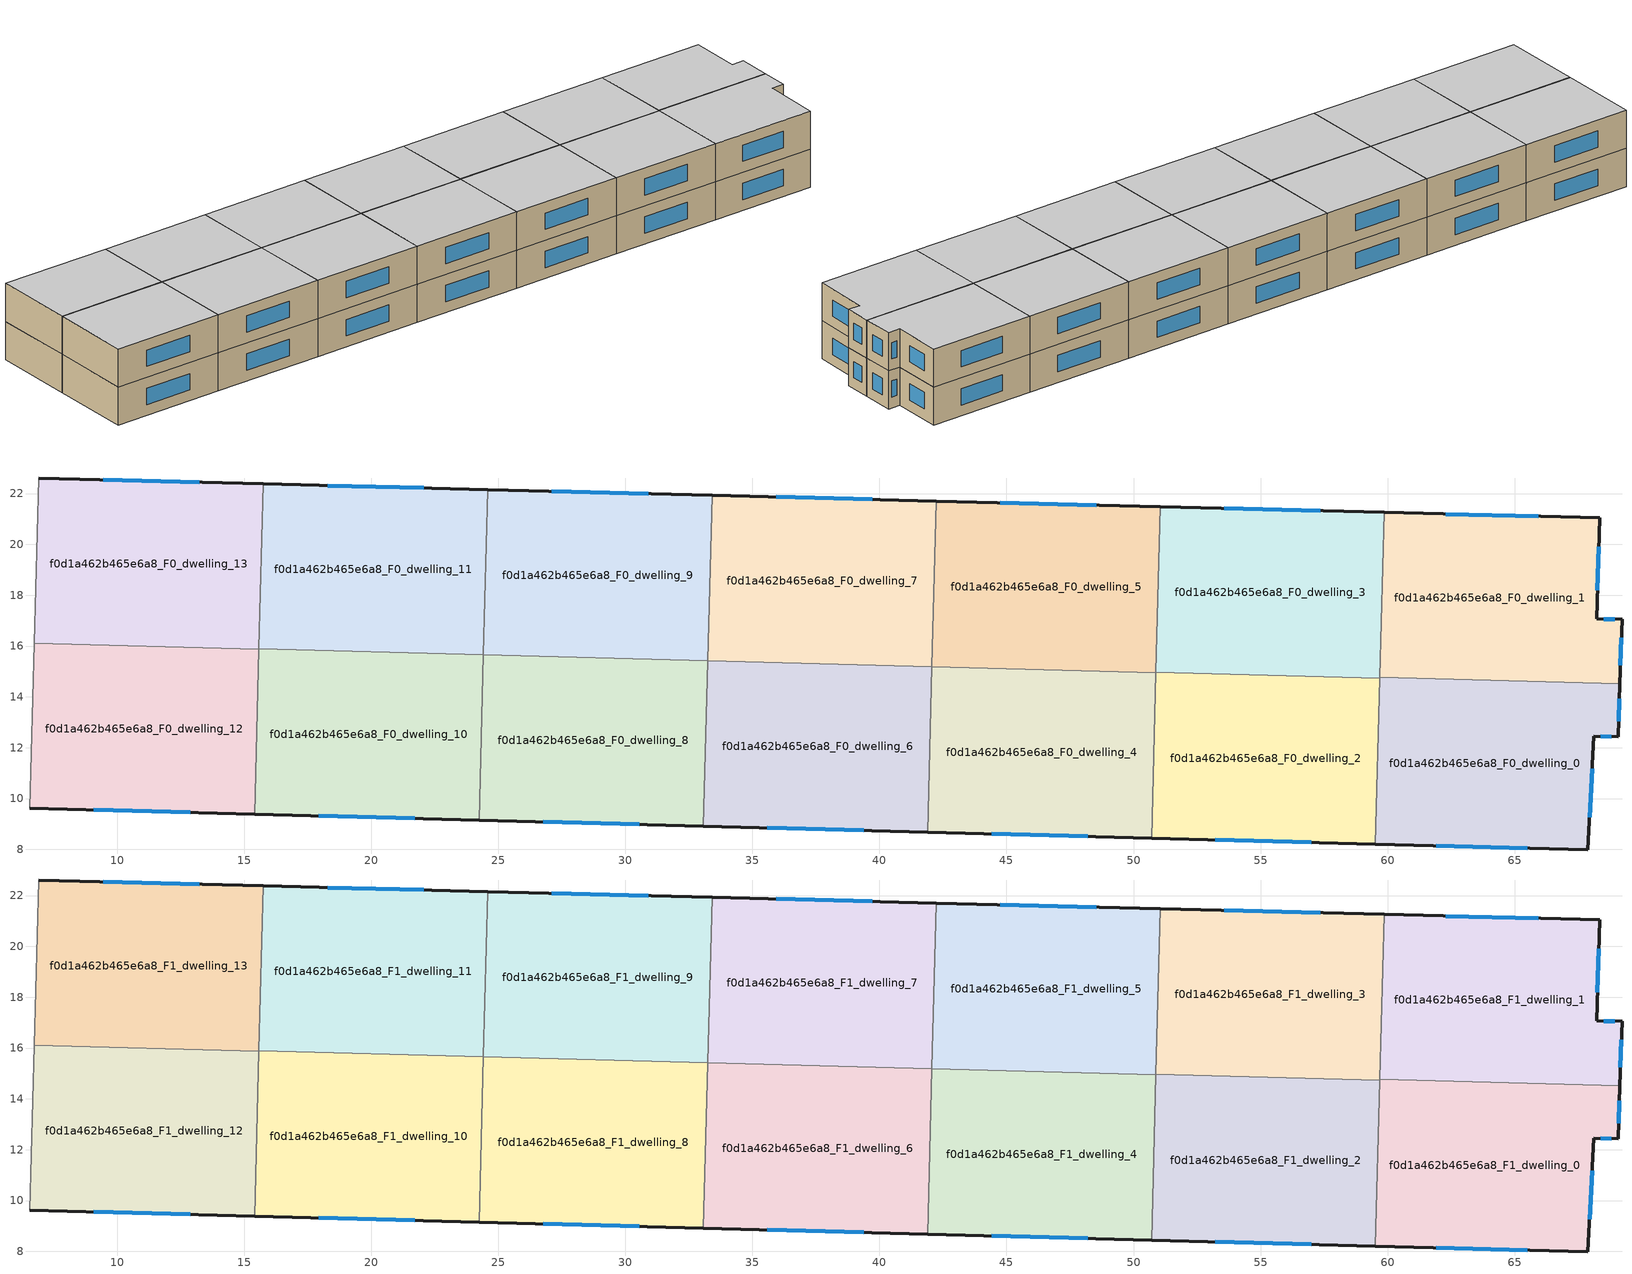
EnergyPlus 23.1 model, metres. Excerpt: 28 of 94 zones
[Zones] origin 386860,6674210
f0d1a462b465e6a8_F0_dwelling_0
 floor ground (EU_floor_Construction): 69.14,14.52 69.07,12.44 68.1,12.45 67.88,7.98 59.52,8.2 59.69,14.77 z0
 wall outside (EU_wall_Construction): 59.52,8.2 67.88,7.98 68.1,12.45 69.07,12.44 69.14,14.52 z0:3
 wall to f0d1a462b465e6a8_F0_dwelling_1 (EU_wall_Construction): 69.14,14.52 59.69,14.77 z0:3
 wall to f0d1a462b465e6a8_F0_dwelling_2 (EU_wall_Construction): 59.69,14.73 59.52,8.2 z0:3
 wall to f0d1a462b465e6a8_F0_dwelling_3 (EU_wall_Construction): 59.69,14.77 59.69,14.73 z0:3
 window (EU_Window_Construction): 67.95,9.26 68.04,11.17 / 61.91,8.14 65.49,8.04 / 69.09,13.03 69.12,13.92 / 68.38,12.44 68.79,12.44 z0.86:2.14
f0d1a462b465e6a8_F0_dwelling_1
 floor ground (EU_floor_Construction): 68.35,21.04 68.22,17.07 69.22,17.04 69.14,14.52 59.69,14.77 59.86,21.26 z0
 wall outside (EU_wall_Construction): 69.14,14.52 69.22,17.04 68.22,17.07 68.35,21.04 59.86,21.26 z0:3
 wall to f0d1a462b465e6a8_F0_dwelling_3 (EU_wall_Construction): 59.86,21.26 59.69,14.77 z0:3
 window (EU_Window_Construction): 65.92,21.1 62.29,21.19 / 68.26,18.2 68.31,19.9 / 68.94,17.05 68.51,17.06 / 69.16,15.24 69.2,16.32 z0.86:2.14
f0d1a462b465e6a8_F0_dwelling_10
 floor ground (EU_floor_Construction): 24.42,15.65 24.25,9.15 15.41,9.38 15.58,15.89 z0
 wall outside (EU_wall_Construction): 15.41,9.38 24.25,9.15 z0:3
 wall to f0d1a462b465e6a8_F0_dwelling_11 (EU_wall_Construction): 24.42,15.65 15.58,15.89 z0:3
 wall to f0d1a462b465e6a8_F0_dwelling_12 (EU_wall_Construction): 15.58,15.88 15.41,9.38 z0:3
 wall to f0d1a462b465e6a8_F0_dwelling_8 (EU_wall_Construction): 24.25,9.15 24.42,15.65 z0:3
 window (EU_Window_Construction): 17.93,9.32 21.72,9.22 z0.86:2.14
f0d1a462b465e6a8_F0_dwelling_11
 floor ground (EU_floor_Construction): 24.59,22.16 24.42,15.65 15.58,15.89 15.76,22.38 z0
 wall outside (EU_wall_Construction): 24.59,22.16 15.76,22.38 z0:3
 wall to f0d1a462b465e6a8_F0_dwelling_13 (EU_wall_Construction): 15.76,22.38 15.58,15.89 z0:3
 wall to f0d1a462b465e6a8_F0_dwelling_9 (EU_wall_Construction): 24.42,15.65 24.59,22.16 z0:3
 window (EU_Window_Construction): 22.07,22.22 18.28,22.32 z0.86:2.14
f0d1a462b465e6a8_F0_dwelling_12
 floor ground (EU_floor_Construction): 15.58,15.88 15.41,9.38 6.56,9.62 6.74,16.11 z0
 wall outside (EU_wall_Construction): 6.56,9.62 15.41,9.38 z0:3
 wall adiabatic (EU_wall_Construction): 6.74,16.11 6.56,9.62 z0:3
 wall to f0d1a462b465e6a8_F0_dwelling_13 (EU_wall_Construction): 15.58,15.88 6.74,16.11 z0:3
 window (EU_Window_Construction): 9.09,9.55 12.88,9.45 z0.86:2.14
f0d1a462b465e6a8_F0_dwelling_13
 floor ground (EU_floor_Construction): 15.76,22.38 15.58,15.88 6.74,16.11 6.92,22.61 z0
 wall outside (EU_wall_Construction): 15.76,22.38 6.92,22.61 z0:3
 wall adiabatic (EU_wall_Construction): 6.92,22.61 6.74,16.11 z0:3
 window (EU_Window_Construction): 13.23,22.45 9.45,22.54 z0.86:2.14
f0d1a462b465e6a8_F0_dwelling_2
 floor ground (EU_floor_Construction): 59.69,14.73 59.52,8.2 50.71,8.44 50.88,14.96 z0
 wall outside (EU_wall_Construction): 50.71,8.44 59.52,8.2 z0:3
 wall to f0d1a462b465e6a8_F0_dwelling_3 (EU_wall_Construction): 59.69,14.73 50.88,14.96 z0:3
 wall to f0d1a462b465e6a8_F0_dwelling_4 (EU_wall_Construction): 50.88,14.96 50.71,8.44 z0:3
 window (EU_Window_Construction): 53.22,8.37 57,8.27 z0.86:2.14
f0d1a462b465e6a8_F0_dwelling_3
 floor ground (EU_floor_Construction): 59.86,21.26 59.69,14.73 50.88,14.96 51.06,21.48 z0
 wall outside (EU_wall_Construction): 59.86,21.26 51.06,21.48 z0:3
 wall to f0d1a462b465e6a8_F0_dwelling_5 (EU_wall_Construction): 51.06,21.48 50.88,14.96 z0:3
 window (EU_Window_Construction): 57.35,21.32 53.57,21.42 z0.86:2.14
f0d1a462b465e6a8_F0_dwelling_4
 floor ground (EU_floor_Construction): 50.88,14.96 50.71,8.44 41.9,8.67 42.07,15.19 z0
 wall outside (EU_wall_Construction): 41.9,8.67 50.71,8.44 z0:3
 wall to f0d1a462b465e6a8_F0_dwelling_5 (EU_wall_Construction): 50.88,14.96 42.07,15.19 z0:3
 wall to f0d1a462b465e6a8_F0_dwelling_6 (EU_wall_Construction): 42.07,15.19 41.9,8.67 z0:3
 window (EU_Window_Construction): 44.41,8.61 48.19,8.51 z0.86:2.14
f0d1a462b465e6a8_F0_dwelling_5
 floor ground (EU_floor_Construction): 51.06,21.48 50.88,14.96 42.07,15.19 42.24,21.71 z0
 wall outside (EU_wall_Construction): 51.06,21.48 42.24,21.71 z0:3
 wall to f0d1a462b465e6a8_F0_dwelling_7 (EU_wall_Construction): 42.24,21.71 42.07,15.19 z0:3
 window (EU_Window_Construction): 48.54,21.55 44.76,21.64 z0.86:2.14
f0d1a462b465e6a8_F0_dwelling_6
 floor ground (EU_floor_Construction): 42.07,15.19 41.9,8.67 33.08,8.91 33.25,15.42 z0
 wall outside (EU_wall_Construction): 33.08,8.91 41.9,8.67 z0:3
 wall to f0d1a462b465e6a8_F0_dwelling_7 (EU_wall_Construction): 42.07,15.19 33.25,15.42 z0:3
 wall to f0d1a462b465e6a8_F0_dwelling_8 (EU_wall_Construction): 33.25,15.42 33.08,8.91 z0:3
 window (EU_Window_Construction): 35.6,8.84 39.38,8.74 z0.86:2.14
f0d1a462b465e6a8_F0_dwelling_7
 floor ground (EU_floor_Construction): 42.24,21.71 42.07,15.19 33.25,15.42 33.42,21.93 z0
 wall outside (EU_wall_Construction): 42.24,21.71 33.42,21.93 z0:3
 wall to f0d1a462b465e6a8_F0_dwelling_9 (EU_wall_Construction): 33.42,21.93 33.25,15.42 z0:3
 window (EU_Window_Construction): 39.72,21.77 35.94,21.87 z0.86:2.14
f0d1a462b465e6a8_F0_dwelling_8
 floor ground (EU_floor_Construction): 33.25,15.42 33.08,8.91 24.25,9.15 24.42,15.66 z0
 wall outside (EU_wall_Construction): 24.25,9.15 33.08,8.91 z0:3
 wall to f0d1a462b465e6a8_F0_dwelling_9 (EU_wall_Construction): 33.25,15.42 24.42,15.66 z0:3
 window (EU_Window_Construction): 26.77,9.08 30.55,8.98 z0.86:2.14
f0d1a462b465e6a8_F0_dwelling_9
 floor ground (EU_floor_Construction): 33.42,21.93 33.25,15.42 24.42,15.66 24.59,22.16 z0
 wall outside (EU_wall_Construction): 33.42,21.93 24.59,22.16 z0:3
 window (EU_Window_Construction): 30.9,22 27.12,22.09 z0.86:2.14
f0d1a462b465e6a8_F1_dwelling_0
 floor to f0d1a462b465e6a8_F0_dwelling_0 (EU_floor_Construction): 69.14,14.52 69.07,12.44 68.1,12.45 67.88,7.98 59.52,8.2 59.69,14.77 z3
 wall outside (EU_wall_Construction): 59.52,8.2 67.88,7.98 68.1,12.45 69.07,12.44 69.14,14.52 z3:6
 wall to f0d1a462b465e6a8_F1_dwelling_1 (EU_wall_Construction): 69.14,14.52 59.69,14.77 z3:6
 wall to f0d1a462b465e6a8_F1_dwelling_2 (EU_wall_Construction): 59.69,14.73 59.52,8.2 z3:6
 wall to f0d1a462b465e6a8_F1_dwelling_3 (EU_wall_Construction): 59.69,14.77 59.69,14.73 z3:6
 window (EU_Window_Construction): 67.95,9.26 68.04,11.17 / 61.91,8.14 65.49,8.04 / 69.09,13.03 69.12,13.92 / 68.38,12.44 68.79,12.44 z3.86:5.14
 ceiling to f0d1a462b465e6a8_F2_dwelling_0 (EU_floor_Construction): 67.88,7.98 68.1,12.45 69.07,12.44 69.14,14.52 59.69,14.77 59.52,8.2 z6
f0d1a462b465e6a8_F1_dwelling_1
 floor to f0d1a462b465e6a8_F0_dwelling_1 (EU_floor_Construction): 68.35,21.04 68.22,17.07 69.22,17.04 69.14,14.52 59.69,14.77 59.86,21.26 z3
 wall outside (EU_wall_Construction): 69.14,14.52 69.22,17.04 68.22,17.07 68.35,21.04 59.86,21.26 z3:6
 wall to f0d1a462b465e6a8_F1_dwelling_3 (EU_wall_Construction): 59.86,21.26 59.69,14.77 z3:6
 window (EU_Window_Construction): 65.92,21.1 62.29,21.19 / 68.26,18.2 68.31,19.9 / 68.94,17.05 68.51,17.06 / 69.16,15.24 69.2,16.32 z3.86:5.14
 ceiling to f0d1a462b465e6a8_F2_dwelling_1 (EU_floor_Construction): 69.14,14.52 69.22,17.04 68.22,17.07 68.35,21.04 59.86,21.26 59.69,14.77 z6
f0d1a462b465e6a8_F1_dwelling_10
 floor to f0d1a462b465e6a8_F0_dwelling_10 (EU_floor_Construction): 24.42,15.65 24.25,9.15 15.41,9.38 15.58,15.89 z3
 wall outside (EU_wall_Construction): 15.41,9.38 24.25,9.15 z3:6
 wall to f0d1a462b465e6a8_F1_dwelling_11 (EU_wall_Construction): 24.42,15.65 15.58,15.89 z3:6
 wall to f0d1a462b465e6a8_F1_dwelling_12 (EU_wall_Construction): 15.58,15.88 15.41,9.38 z3:6
 wall to f0d1a462b465e6a8_F1_dwelling_8 (EU_wall_Construction): 24.25,9.15 24.42,15.65 z3:6
 window (EU_Window_Construction): 17.93,9.32 21.72,9.22 z3.86:5.14
 ceiling to f0d1a462b465e6a8_F2_dwelling_10 (EU_floor_Construction): 24.25,9.15 24.42,15.65 15.58,15.89 15.41,9.38 z6
f0d1a462b465e6a8_F1_dwelling_11
 floor to f0d1a462b465e6a8_F0_dwelling_11 (EU_floor_Construction): 24.59,22.16 24.42,15.65 15.58,15.89 15.76,22.38 z3
 wall outside (EU_wall_Construction): 24.59,22.16 15.76,22.38 z3:6
 wall to f0d1a462b465e6a8_F1_dwelling_13 (EU_wall_Construction): 15.76,22.38 15.58,15.89 z3:6
 wall to f0d1a462b465e6a8_F1_dwelling_9 (EU_wall_Construction): 24.42,15.65 24.59,22.16 z3:6
 window (EU_Window_Construction): 22.07,22.22 18.28,22.32 z3.86:5.14
 ceiling to f0d1a462b465e6a8_F2_dwelling_11 (EU_floor_Construction): 24.42,15.65 24.59,22.16 15.76,22.38 15.58,15.89 z6
f0d1a462b465e6a8_F1_dwelling_12
 floor to f0d1a462b465e6a8_F0_dwelling_12 (EU_floor_Construction): 15.58,15.88 15.41,9.38 6.56,9.62 6.74,16.11 z3
 wall outside (EU_wall_Construction): 6.56,9.62 15.41,9.38 z3:6
 wall adiabatic (EU_wall_Construction): 6.74,16.11 6.56,9.62 z3:6
 wall to f0d1a462b465e6a8_F1_dwelling_13 (EU_wall_Construction): 15.58,15.88 6.74,16.11 z3:6
 window (EU_Window_Construction): 9.09,9.55 12.88,9.45 z3.86:5.14
 ceiling to f0d1a462b465e6a8_F2_dwelling_12 (EU_floor_Construction): 15.41,9.38 15.58,15.88 6.74,16.11 6.56,9.62 z6
f0d1a462b465e6a8_F1_dwelling_13
 floor to f0d1a462b465e6a8_F0_dwelling_13 (EU_floor_Construction): 15.76,22.38 15.58,15.88 6.74,16.11 6.92,22.61 z3
 wall outside (EU_wall_Construction): 15.76,22.38 6.92,22.61 z3:6
 wall adiabatic (EU_wall_Construction): 6.92,22.61 6.74,16.11 z3:6
 window (EU_Window_Construction): 13.23,22.45 9.45,22.54 z3.86:5.14
 ceiling to f0d1a462b465e6a8_F2_dwelling_13 (EU_floor_Construction): 15.58,15.88 15.76,22.38 6.92,22.61 6.74,16.11 z6
f0d1a462b465e6a8_F1_dwelling_2
 floor to f0d1a462b465e6a8_F0_dwelling_2 (EU_floor_Construction): 59.69,14.73 59.52,8.2 50.71,8.44 50.88,14.96 z3
 wall outside (EU_wall_Construction): 50.71,8.44 59.52,8.2 z3:6
 wall to f0d1a462b465e6a8_F1_dwelling_3 (EU_wall_Construction): 59.69,14.73 50.88,14.96 z3:6
 wall to f0d1a462b465e6a8_F1_dwelling_4 (EU_wall_Construction): 50.88,14.96 50.71,8.44 z3:6
 window (EU_Window_Construction): 53.22,8.37 57,8.27 z3.86:5.14
 ceiling to f0d1a462b465e6a8_F2_dwelling_2 (EU_floor_Construction): 59.52,8.2 59.69,14.73 50.88,14.96 50.71,8.44 z6
f0d1a462b465e6a8_F1_dwelling_3
 floor to f0d1a462b465e6a8_F0_dwelling_3 (EU_floor_Construction): 59.86,21.26 59.69,14.73 50.88,14.96 51.06,21.48 z3
 wall outside (EU_wall_Construction): 59.86,21.26 51.06,21.48 z3:6
 wall to f0d1a462b465e6a8_F1_dwelling_5 (EU_wall_Construction): 51.06,21.48 50.88,14.96 z3:6
 window (EU_Window_Construction): 57.35,21.32 53.57,21.42 z3.86:5.14
 ceiling to f0d1a462b465e6a8_F2_dwelling_3 (EU_floor_Construction): 59.69,14.73 59.86,21.26 51.06,21.48 50.88,14.96 z6
f0d1a462b465e6a8_F1_dwelling_4
 floor to f0d1a462b465e6a8_F0_dwelling_4 (EU_floor_Construction): 50.88,14.96 50.71,8.44 41.9,8.67 42.07,15.19 z3
 wall outside (EU_wall_Construction): 41.9,8.67 50.71,8.44 z3:6
 wall to f0d1a462b465e6a8_F1_dwelling_5 (EU_wall_Construction): 50.88,14.96 42.07,15.19 z3:6
 wall to f0d1a462b465e6a8_F1_dwelling_6 (EU_wall_Construction): 42.07,15.19 41.9,8.67 z3:6
 window (EU_Window_Construction): 44.41,8.61 48.19,8.51 z3.86:5.14
 ceiling to f0d1a462b465e6a8_F2_dwelling_4 (EU_floor_Construction): 50.71,8.44 50.88,14.96 42.07,15.19 41.9,8.67 z6
f0d1a462b465e6a8_F1_dwelling_5
 floor to f0d1a462b465e6a8_F0_dwelling_5 (EU_floor_Construction): 51.06,21.48 50.88,14.96 42.07,15.19 42.24,21.71 z3
 wall outside (EU_wall_Construction): 51.06,21.48 42.24,21.71 z3:6
 wall to f0d1a462b465e6a8_F1_dwelling_7 (EU_wall_Construction): 42.24,21.71 42.07,15.19 z3:6
 window (EU_Window_Construction): 48.54,21.55 44.76,21.64 z3.86:5.14
 ceiling to f0d1a462b465e6a8_F2_dwelling_5 (EU_floor_Construction): 50.88,14.96 51.06,21.48 42.24,21.71 42.07,15.19 z6
f0d1a462b465e6a8_F1_dwelling_6
 floor to f0d1a462b465e6a8_F0_dwelling_6 (EU_floor_Construction): 42.07,15.19 41.9,8.67 33.08,8.91 33.25,15.42 z3
 wall outside (EU_wall_Construction): 33.08,8.91 41.9,8.67 z3:6
 wall to f0d1a462b465e6a8_F1_dwelling_7 (EU_wall_Construction): 42.07,15.19 33.25,15.42 z3:6
 wall to f0d1a462b465e6a8_F1_dwelling_8 (EU_wall_Construction): 33.25,15.42 33.08,8.91 z3:6
 window (EU_Window_Construction): 35.6,8.84 39.38,8.74 z3.86:5.14
 ceiling to f0d1a462b465e6a8_F2_dwelling_6 (EU_floor_Construction): 41.9,8.67 42.07,15.19 33.25,15.42 33.08,8.91 z6
f0d1a462b465e6a8_F1_dwelling_7
 floor to f0d1a462b465e6a8_F0_dwelling_7 (EU_floor_Construction): 42.24,21.71 42.07,15.19 33.25,15.42 33.42,21.93 z3
 wall outside (EU_wall_Construction): 42.24,21.71 33.42,21.93 z3:6
 wall to f0d1a462b465e6a8_F1_dwelling_9 (EU_wall_Construction): 33.42,21.93 33.25,15.42 z3:6
 window (EU_Window_Construction): 39.72,21.77 35.94,21.87 z3.86:5.14
 ceiling to f0d1a462b465e6a8_F2_dwelling_7 (EU_floor_Construction): 42.07,15.19 42.24,21.71 33.42,21.93 33.25,15.42 z6
f0d1a462b465e6a8_F1_dwelling_8
 floor to f0d1a462b465e6a8_F0_dwelling_8 (EU_floor_Construction): 33.25,15.42 33.08,8.91 24.25,9.15 24.42,15.66 z3
 wall outside (EU_wall_Construction): 24.25,9.15 33.08,8.91 z3:6
 wall to f0d1a462b465e6a8_F1_dwelling_9 (EU_wall_Construction): 33.25,15.42 24.42,15.66 z3:6
 window (EU_Window_Construction): 26.77,9.08 30.55,8.98 z3.86:5.14
 ceiling to f0d1a462b465e6a8_F2_dwelling_8 (EU_floor_Construction): 33.08,8.91 33.25,15.42 24.42,15.66 24.25,9.15 z6
f0d1a462b465e6a8_F1_dwelling_9
 floor to f0d1a462b465e6a8_F0_dwelling_9 (EU_floor_Construction): 33.42,21.93 33.25,15.42 24.42,15.66 24.59,22.16 z3
 wall outside (EU_wall_Construction): 33.42,21.93 24.59,22.16 z3:6
 window (EU_Window_Construction): 30.9,22 27.12,22.09 z3.86:5.14
 ceiling to f0d1a462b465e6a8_F2_dwelling_9 (EU_floor_Construction): 33.25,15.42 33.42,21.93 24.59,22.16 24.42,15.66 z6
[Building]
EU S2 Campaign: North Axis=0; Terrain=City; Solar Distribution=FullExterior
[Site:Location]
Helsinki-Vantaa.AP: Latitude=60.317; Longitude=24.963; Time Zone=2; Elevation=54.6
[SizingPeriod:WeatherFileDays]
AnnualSizingPeriod: Begin Month=1; Begin Day of Month=1; End Month=12; End Day of Month=31; Day of Week for Start Day=Monday; Use Weather File Daylight Saving Period=No; Use Weather File Rain and Snow Indicators=No
[MATERIAL]
EU_InternalMass_Material: Roughness=MediumRough; Thickness=0.1; Conductivity=1; Density=1800; Specific Heat=900; Thermal Absorptance=0.9; Solar Absorptance=0.7; Visible Absorptance=0.7
[MATERIAL:NOMASS] Roughness=MediumRough; Thermal Absorptance=0.9; Solar Absorptance=0.7; Visible Absorptance=0.7
Name | Thermal Resistance
EU_wall_NoMass | 1.10183
EU_floor_NoMass | 1.70606
[WINDOWMATERIAL:SIMPLEGLAZINGSYSTEM]
EU_Window_SimpleGlazing: UFactor=3.11035; Solar Heat Gain Coefficient=0.8; Visible Transmittance=0.8
[CONSTRUCTION]
EU_wall_Construction: EU_wall_NoMass
EU_floor_Construction: EU_floor_NoMass
EU_Window_Construction: EU_Window_SimpleGlazing
EU_InternalMass_Construction: EU_InternalMass_Material
[ZONE] Type=1; Multiplier=1; Ceiling Height=autocalculate; Floor Area=autocalculate; Part of Total Floor Area=Yes
Name | Volume
f0d1a462b465e6a8_F0_dwelling_0; f0d1a462b465e6a8_F1_dwelling_0; f0d1a462b465e6a8_F0_dwelling_3; f0d1a462b465e6a8_F1_dwelling_3 | 172.458
f0d1a462b465e6a8_F0_dwelling_1; f0d1a462b465e6a8_F1_dwelling_1 | 172.479
f0d1a462b465e6a8_F0_dwelling_10; f0d1a462b465e6a8_F1_dwelling_10 | 172.466
f0d1a462b465e6a8_F0_dwelling_11; f0d1a462b465e6a8_F1_dwelling_11; f0d1a462b465e6a8_F0_dwelling_4; f0d1a462b465e6a8_F1_dwelling_4 | 172.462
f0d1a462b465e6a8_F0_dwelling_12; f0d1a462b465e6a8_F1_dwelling_12 | 172.47
f0d1a462b465e6a8_F0_dwelling_13; f0d1a462b465e6a8_F1_dwelling_13 | 172.475
f0d1a462b465e6a8_F0_dwelling_2; f0d1a462b465e6a8_F1_dwelling_2 | 172.449
f0d1a462b465e6a8_F0_dwelling_5; f0d1a462b465e6a8_F1_dwelling_5 | 172.459
f0d1a462b465e6a8_F0_dwelling_6; f0d1a462b465e6a8_F1_dwelling_6 | 172.477
f0d1a462b465e6a8_F0_dwelling_7; f0d1a462b465e6a8_F1_dwelling_7 | 172.471
f0d1a462b465e6a8_F0_dwelling_8; f0d1a462b465e6a8_F1_dwelling_8 | 172.474
f0d1a462b465e6a8_F0_dwelling_9; f0d1a462b465e6a8_F1_dwelling_9 | 172.472
[INTERNALMASS] Construction=EU_InternalMass_Construction
Name | Zone or ZoneList | Surface Area
f0d1a462b465e6a8_F0_dwelling_0_EU_InternalMass | f0d1a462b465e6a8_F0_dwelling_0 | 57.4867
f0d1a462b465e6a8_F0_dwelling_1_EU_InternalMass | f0d1a462b465e6a8_F0_dwelling_1 | 57.4935
f0d1a462b465e6a8_F0_dwelling_2_EU_InternalMass | f0d1a462b465e6a8_F0_dwelling_2 | 57.4826
f0d1a462b465e6a8_F0_dwelling_3_EU_InternalMass | f0d1a462b465e6a8_F0_dwelling_3 | 57.4885
f0d1a462b465e6a8_F0_dwelling_4_EU_InternalMass | f0d1a462b465e6a8_F0_dwelling_4 | 57.4895
f0d1a462b465e6a8_F0_dwelling_5_EU_InternalMass | f0d1a462b465e6a8_F0_dwelling_5 | 57.4844
f0d1a462b465e6a8_F0_dwelling_6_EU_InternalMass | f0d1a462b465e6a8_F0_dwelling_6 | 57.4922
f0d1a462b465e6a8_F0_dwelling_7_EU_InternalMass | f0d1a462b465e6a8_F0_dwelling_7 | 57.488
f0d1a462b465e6a8_F0_dwelling_8_EU_InternalMass | f0d1a462b465e6a8_F0_dwelling_8 | 57.4893
f0d1a462b465e6a8_F0_dwelling_9_EU_InternalMass | f0d1a462b465e6a8_F0_dwelling_9 | 57.4928
f0d1a462b465e6a8_F0_dwelling_10_EU_InternalMass | f0d1a462b465e6a8_F0_dwelling_10 | 57.4883
f0d1a462b465e6a8_F0_dwelling_11_EU_InternalMass | f0d1a462b465e6a8_F0_dwelling_11 | 57.4876
f0d1a462b465e6a8_F0_dwelling_12_EU_InternalMass | f0d1a462b465e6a8_F0_dwelling_12 | 57.4916
f0d1a462b465e6a8_F0_dwelling_13_EU_InternalMass | f0d1a462b465e6a8_F0_dwelling_13 | 57.489
f0d1a462b465e6a8_F1_dwelling_0_EU_InternalMass | f0d1a462b465e6a8_F1_dwelling_0 | 57.4867
f0d1a462b465e6a8_F1_dwelling_1_EU_InternalMass | f0d1a462b465e6a8_F1_dwelling_1 | 57.4935
f0d1a462b465e6a8_F1_dwelling_2_EU_InternalMass | f0d1a462b465e6a8_F1_dwelling_2 | 57.4826
f0d1a462b465e6a8_F1_dwelling_3_EU_InternalMass | f0d1a462b465e6a8_F1_dwelling_3 | 57.4885
f0d1a462b465e6a8_F1_dwelling_4_EU_InternalMass | f0d1a462b465e6a8_F1_dwelling_4 | 57.4895
f0d1a462b465e6a8_F1_dwelling_5_EU_InternalMass | f0d1a462b465e6a8_F1_dwelling_5 | 57.4844
f0d1a462b465e6a8_F1_dwelling_6_EU_InternalMass | f0d1a462b465e6a8_F1_dwelling_6 | 57.4922
f0d1a462b465e6a8_F1_dwelling_7_EU_InternalMass | f0d1a462b465e6a8_F1_dwelling_7 | 57.488
f0d1a462b465e6a8_F1_dwelling_8_EU_InternalMass | f0d1a462b465e6a8_F1_dwelling_8 | 57.4893
f0d1a462b465e6a8_F1_dwelling_9_EU_InternalMass | f0d1a462b465e6a8_F1_dwelling_9 | 57.4928
f0d1a462b465e6a8_F1_dwelling_10_EU_InternalMass | f0d1a462b465e6a8_F1_dwelling_10 | 57.4883
f0d1a462b465e6a8_F1_dwelling_11_EU_InternalMass | f0d1a462b465e6a8_F1_dwelling_11 | 57.4876
f0d1a462b465e6a8_F1_dwelling_12_EU_InternalMass | f0d1a462b465e6a8_F1_dwelling_12 | 57.4916
f0d1a462b465e6a8_F1_dwelling_13_EU_InternalMass | f0d1a462b465e6a8_F1_dwelling_13 | 57.489
[OTHEREQUIPMENT] Fuel Type=Electricity; Design Level Calculation Method=Watts/Area; Power per Zone Floor Area=1; Fraction Latent=0; Fraction Radiant=0; Fraction Lost=0; Carbon Dioxide Generation Rate=0; EndUse Subcategory=EU_Step8_InternalGains
Name | Zone or ZoneList or Space or SpaceList | Schedule
EU_Step8_InternalGain_f0d1a462b465e6a8_F0_dwelling_0_f000 | f0d1a462b465e6a8_F0_dwelling_0 | EU_Step8_GainSchedule_f0d1a462b465e6a8_F0_dwelling_0_f000
EU_Step8_InternalGain_f0d1a462b465e6a8_F0_dwelling_1_f000 | f0d1a462b465e6a8_F0_dwelling_1 | EU_Step8_GainSchedule_f0d1a462b465e6a8_F0_dwelling_1_f000
EU_Step8_InternalGain_f0d1a462b465e6a8_F0_dwelling_2_f000 | f0d1a462b465e6a8_F0_dwelling_2 | EU_Step8_GainSchedule_f0d1a462b465e6a8_F0_dwelling_2_f000
EU_Step8_InternalGain_f0d1a462b465e6a8_F0_dwelling_3_f000 | f0d1a462b465e6a8_F0_dwelling_3 | EU_Step8_GainSchedule_f0d1a462b465e6a8_F0_dwelling_3_f000
EU_Step8_InternalGain_f0d1a462b465e6a8_F0_dwelling_4_f000 | f0d1a462b465e6a8_F0_dwelling_4 | EU_Step8_GainSchedule_f0d1a462b465e6a8_F0_dwelling_4_f000
EU_Step8_InternalGain_f0d1a462b465e6a8_F0_dwelling_5_f000 | f0d1a462b465e6a8_F0_dwelling_5 | EU_Step8_GainSchedule_f0d1a462b465e6a8_F0_dwelling_5_f000
EU_Step8_InternalGain_f0d1a462b465e6a8_F0_dwelling_6_f000 | f0d1a462b465e6a8_F0_dwelling_6 | EU_Step8_GainSchedule_f0d1a462b465e6a8_F0_dwelling_6_f000
EU_Step8_InternalGain_f0d1a462b465e6a8_F0_dwelling_7_f000 | f0d1a462b465e6a8_F0_dwelling_7 | EU_Step8_GainSchedule_f0d1a462b465e6a8_F0_dwelling_7_f000
EU_Step8_InternalGain_f0d1a462b465e6a8_F0_dwelling_8_f000 | f0d1a462b465e6a8_F0_dwelling_8 | EU_Step8_GainSchedule_f0d1a462b465e6a8_F0_dwelling_8_f000
EU_Step8_InternalGain_f0d1a462b465e6a8_F0_dwelling_9_f000 | f0d1a462b465e6a8_F0_dwelling_9 | EU_Step8_GainSchedule_f0d1a462b465e6a8_F0_dwelling_9_f000
EU_Step8_InternalGain_f0d1a462b465e6a8_F0_dwelling_10_f000 | f0d1a462b465e6a8_F0_dwelling_10 | EU_Step8_GainSchedule_f0d1a462b465e6a8_F0_dwelling_10_f000
EU_Step8_InternalGain_f0d1a462b465e6a8_F0_dwelling_11_f000 | f0d1a462b465e6a8_F0_dwelling_11 | EU_Step8_GainSchedule_f0d1a462b465e6a8_F0_dwelling_11_f000
EU_Step8_InternalGain_f0d1a462b465e6a8_F0_dwelling_12_f000 | f0d1a462b465e6a8_F0_dwelling_12 | EU_Step8_GainSchedule_f0d1a462b465e6a8_F0_dwelling_12_f000
EU_Step8_InternalGain_f0d1a462b465e6a8_F0_dwelling_13_f000 | f0d1a462b465e6a8_F0_dwelling_13 | EU_Step8_GainSchedule_f0d1a462b465e6a8_F0_dwelling_13_f000
EU_Step8_InternalGain_f0d1a462b465e6a8_F1_dwelling_0_f000 | f0d1a462b465e6a8_F1_dwelling_0 | EU_Step8_GainSchedule_f0d1a462b465e6a8_F1_dwelling_0_f000
EU_Step8_InternalGain_f0d1a462b465e6a8_F1_dwelling_1_f000 | f0d1a462b465e6a8_F1_dwelling_1 | EU_Step8_GainSchedule_f0d1a462b465e6a8_F1_dwelling_1_f000
EU_Step8_InternalGain_f0d1a462b465e6a8_F1_dwelling_2_f000 | f0d1a462b465e6a8_F1_dwelling_2 | EU_Step8_GainSchedule_f0d1a462b465e6a8_F1_dwelling_2_f000
EU_Step8_InternalGain_f0d1a462b465e6a8_F1_dwelling_3_f000 | f0d1a462b465e6a8_F1_dwelling_3 | EU_Step8_GainSchedule_f0d1a462b465e6a8_F1_dwelling_3_f000
EU_Step8_InternalGain_f0d1a462b465e6a8_F1_dwelling_4_f000 | f0d1a462b465e6a8_F1_dwelling_4 | EU_Step8_GainSchedule_f0d1a462b465e6a8_F1_dwelling_4_f000
EU_Step8_InternalGain_f0d1a462b465e6a8_F1_dwelling_5_f000 | f0d1a462b465e6a8_F1_dwelling_5 | EU_Step8_GainSchedule_f0d1a462b465e6a8_F1_dwelling_5_f000
EU_Step8_InternalGain_f0d1a462b465e6a8_F1_dwelling_6_f000 | f0d1a462b465e6a8_F1_dwelling_6 | EU_Step8_GainSchedule_f0d1a462b465e6a8_F1_dwelling_6_f000
EU_Step8_InternalGain_f0d1a462b465e6a8_F1_dwelling_7_f000 | f0d1a462b465e6a8_F1_dwelling_7 | EU_Step8_GainSchedule_f0d1a462b465e6a8_F1_dwelling_7_f000
EU_Step8_InternalGain_f0d1a462b465e6a8_F1_dwelling_8_f000 | f0d1a462b465e6a8_F1_dwelling_8 | EU_Step8_GainSchedule_f0d1a462b465e6a8_F1_dwelling_8_f000
EU_Step8_InternalGain_f0d1a462b465e6a8_F1_dwelling_9_f000 | f0d1a462b465e6a8_F1_dwelling_9 | EU_Step8_GainSchedule_f0d1a462b465e6a8_F1_dwelling_9_f000
EU_Step8_InternalGain_f0d1a462b465e6a8_F1_dwelling_10_f000 | f0d1a462b465e6a8_F1_dwelling_10 | EU_Step8_GainSchedule_f0d1a462b465e6a8_F1_dwelling_10_f000
EU_Step8_InternalGain_f0d1a462b465e6a8_F1_dwelling_11_f000 | f0d1a462b465e6a8_F1_dwelling_11 | EU_Step8_GainSchedule_f0d1a462b465e6a8_F1_dwelling_11_f000
EU_Step8_InternalGain_f0d1a462b465e6a8_F1_dwelling_12_f000 | f0d1a462b465e6a8_F1_dwelling_12 | EU_Step8_GainSchedule_f0d1a462b465e6a8_F1_dwelling_12_f000
EU_Step8_InternalGain_f0d1a462b465e6a8_F1_dwelling_13_f000 | f0d1a462b465e6a8_F1_dwelling_13 | EU_Step8_GainSchedule_f0d1a462b465e6a8_F1_dwelling_13_f000
[ZONEVENTILATION:DESIGNFLOWRATE] Schedule=EU_AlwaysOn; Design Flow Rate Calculation Method=AirChanges/Hour; Air Changes per Hour=0.756316; Ventilation Type=Natural; Fan Pressure Rise=0; Fan Total Efficiency=1; Constant Term Coefficient=1; Temperature Term Coefficient=0; Velocity Term Coefficient=0; Velocity Squared Term Coefficient=0; Minimum Indoor Temperature=-100; Maximum Indoor Temperature=100; Delta Temperature=-100; Minimum Outdoor Temperature=-100; Maximum Outdoor Temperature=100; Maximum Wind Speed=40
Name | Zone or ZoneList or Space or SpaceList
EU_ConstantAir_f0d1a462b465e6a8_F0_dwelling_0 | f0d1a462b465e6a8_F0_dwelling_0
EU_ConstantAir_f0d1a462b465e6a8_F0_dwelling_1 | f0d1a462b465e6a8_F0_dwelling_1
EU_ConstantAir_f0d1a462b465e6a8_F0_dwelling_2 | f0d1a462b465e6a8_F0_dwelling_2
EU_ConstantAir_f0d1a462b465e6a8_F0_dwelling_3 | f0d1a462b465e6a8_F0_dwelling_3
EU_ConstantAir_f0d1a462b465e6a8_F0_dwelling_4 | f0d1a462b465e6a8_F0_dwelling_4
EU_ConstantAir_f0d1a462b465e6a8_F0_dwelling_5 | f0d1a462b465e6a8_F0_dwelling_5
EU_ConstantAir_f0d1a462b465e6a8_F0_dwelling_6 | f0d1a462b465e6a8_F0_dwelling_6
EU_ConstantAir_f0d1a462b465e6a8_F0_dwelling_7 | f0d1a462b465e6a8_F0_dwelling_7
EU_ConstantAir_f0d1a462b465e6a8_F0_dwelling_8 | f0d1a462b465e6a8_F0_dwelling_8
EU_ConstantAir_f0d1a462b465e6a8_F0_dwelling_9 | f0d1a462b465e6a8_F0_dwelling_9
EU_ConstantAir_f0d1a462b465e6a8_F0_dwelling_10 | f0d1a462b465e6a8_F0_dwelling_10
EU_ConstantAir_f0d1a462b465e6a8_F0_dwelling_11 | f0d1a462b465e6a8_F0_dwelling_11
EU_ConstantAir_f0d1a462b465e6a8_F0_dwelling_12 | f0d1a462b465e6a8_F0_dwelling_12
EU_ConstantAir_f0d1a462b465e6a8_F0_dwelling_13 | f0d1a462b465e6a8_F0_dwelling_13
EU_ConstantAir_f0d1a462b465e6a8_F1_dwelling_0 | f0d1a462b465e6a8_F1_dwelling_0
EU_ConstantAir_f0d1a462b465e6a8_F1_dwelling_1 | f0d1a462b465e6a8_F1_dwelling_1
EU_ConstantAir_f0d1a462b465e6a8_F1_dwelling_2 | f0d1a462b465e6a8_F1_dwelling_2
EU_ConstantAir_f0d1a462b465e6a8_F1_dwelling_3 | f0d1a462b465e6a8_F1_dwelling_3
EU_ConstantAir_f0d1a462b465e6a8_F1_dwelling_4 | f0d1a462b465e6a8_F1_dwelling_4
EU_ConstantAir_f0d1a462b465e6a8_F1_dwelling_5 | f0d1a462b465e6a8_F1_dwelling_5
EU_ConstantAir_f0d1a462b465e6a8_F1_dwelling_6 | f0d1a462b465e6a8_F1_dwelling_6
EU_ConstantAir_f0d1a462b465e6a8_F1_dwelling_7 | f0d1a462b465e6a8_F1_dwelling_7
EU_ConstantAir_f0d1a462b465e6a8_F1_dwelling_8 | f0d1a462b465e6a8_F1_dwelling_8
EU_ConstantAir_f0d1a462b465e6a8_F1_dwelling_9 | f0d1a462b465e6a8_F1_dwelling_9
EU_ConstantAir_f0d1a462b465e6a8_F1_dwelling_10 | f0d1a462b465e6a8_F1_dwelling_10
EU_ConstantAir_f0d1a462b465e6a8_F1_dwelling_11 | f0d1a462b465e6a8_F1_dwelling_11
EU_ConstantAir_f0d1a462b465e6a8_F1_dwelling_12 | f0d1a462b465e6a8_F1_dwelling_12
EU_ConstantAir_f0d1a462b465e6a8_F1_dwelling_13 | f0d1a462b465e6a8_F1_dwelling_13
[HVACTEMPLATE:THERMOSTAT] Constant Heating Setpoint=20; Constant Cooling Setpoint=50
EU_HeatOnly_f0d1a462b465e6a8_F0_dwelling_0; EU_HeatOnly_f0d1a462b465e6a8_F0_dwelling_1; EU_HeatOnly_f0d1a462b465e6a8_F0_dwelling_2; EU_HeatOnly_f0d1a462b465e6a8_F0_dwelling_3; EU_HeatOnly_f0d1a462b465e6a8_F0_dwelling_4; EU_HeatOnly_f0d1a462b465e6a8_F0_dwelling_5; EU_HeatOnly_f0d1a462b465e6a8_F0_dwelling_6; EU_HeatOnly_f0d1a462b465e6a8_F0_dwelling_7; EU_HeatOnly_f0d1a462b465e6a8_F0_dwelling_8; EU_HeatOnly_f0d1a462b465e6a8_F0_dwelling_9; EU_HeatOnly_f0d1a462b465e6a8_F0_dwelling_10; EU_HeatOnly_f0d1a462b465e6a8_F0_dwelling_11; EU_HeatOnly_f0d1a462b465e6a8_F0_dwelling_12; EU_HeatOnly_f0d1a462b465e6a8_F0_dwelling_13; EU_HeatOnly_f0d1a462b465e6a8_F1_dwelling_0; EU_HeatOnly_f0d1a462b465e6a8_F1_dwelling_1; EU_HeatOnly_f0d1a462b465e6a8_F1_dwelling_2; EU_HeatOnly_f0d1a462b465e6a8_F1_dwelling_3; EU_HeatOnly_f0d1a462b465e6a8_F1_dwelling_4; EU_HeatOnly_f0d1a462b465e6a8_F1_dwelling_5; EU_HeatOnly_f0d1a462b465e6a8_F1_dwelling_6; EU_HeatOnly_f0d1a462b465e6a8_F1_dwelling_7; EU_HeatOnly_f0d1a462b465e6a8_F1_dwelling_8; EU_HeatOnly_f0d1a462b465e6a8_F1_dwelling_9; EU_HeatOnly_f0d1a462b465e6a8_F1_dwelling_10; EU_HeatOnly_f0d1a462b465e6a8_F1_dwelling_11; EU_HeatOnly_f0d1a462b465e6a8_F1_dwelling_12; EU_HeatOnly_f0d1a462b465e6a8_F1_dwelling_13; EU_HeatOnly_f0d1a462b465e6a8_F2_dwelling_0; EU_HeatOnly_f0d1a462b465e6a8_F2_dwelling_1; EU_HeatOnly_f0d1a462b465e6a8_F2_dwelling_2; EU_HeatOnly_f0d1a462b465e6a8_F2_dwelling_3; EU_HeatOnly_f0d1a462b465e6a8_F2_dwelling_4; EU_HeatOnly_f0d1a462b465e6a8_F2_dwelling_5; EU_HeatOnly_f0d1a462b465e6a8_F2_dwelling_6; EU_HeatOnly_f0d1a462b465e6a8_F2_dwelling_7; EU_HeatOnly_f0d1a462b465e6a8_F2_dwelling_8; EU_HeatOnly_f0d1a462b465e6a8_F2_dwelling_9; EU_HeatOnly_f0d1a462b465e6a8_F2_dwelling_10; EU_HeatOnly_f0d1a462b465e6a8_F2_dwelling_11; EU_HeatOnly_f0d1a462b465e6a8_F2_dwelling_12; EU_HeatOnly_f0d1a462b465e6a8_F2_dwelling_13; EU_HeatOnly_f0d1a462b465e6a8_F3_dwelling_0; EU_HeatOnly_f0d1a462b465e6a8_F3_dwelling_1; EU_HeatOnly_f0d1a462b465e6a8_F3_dwelling_2; EU_HeatOnly_f0d1a462b465e6a8_F3_dwelling_3; EU_HeatOnly_f0d1a462b465e6a8_F3_dwelling_4; EU_HeatOnly_f0d1a462b465e6a8_F3_dwelling_5; EU_HeatOnly_f0d1a462b465e6a8_F3_dwelling_6; EU_HeatOnly_f0d1a462b465e6a8_F3_dwelling_7; EU_HeatOnly_f0d1a462b465e6a8_F3_dwelling_8; EU_HeatOnly_f0d1a462b465e6a8_F3_dwelling_9; EU_HeatOnly_f0d1a462b465e6a8_F3_dwelling_10; EU_HeatOnly_f0d1a462b465e6a8_F3_dwelling_11; EU_HeatOnly_f0d1a462b465e6a8_F3_dwelling_12; EU_HeatOnly_f0d1a462b465e6a8_F4_dwelling_0; EU_HeatOnly_f0d1a462b465e6a8_F4_dwelling_1; EU_HeatOnly_f0d1a462b465e6a8_F4_dwelling_2; EU_HeatOnly_f0d1a462b465e6a8_F4_dwelling_3; EU_HeatOnly_f0d1a462b465e6a8_F4_dwelling_4; EU_HeatOnly_f0d1a462b465e6a8_F4_dwelling_5; EU_HeatOnly_f0d1a462b465e6a8_F4_dwelling_6; EU_HeatOnly_f0d1a462b465e6a8_F4_dwelling_7; EU_HeatOnly_f0d1a462b465e6a8_F4_dwelling_8; EU_HeatOnly_f0d1a462b465e6a8_F4_dwelling_9; EU_HeatOnly_f0d1a462b465e6a8_F4_dwelling_10; EU_HeatOnly_f0d1a462b465e6a8_F4_dwelling_11; EU_HeatOnly_f0d1a462b465e6a8_F4_dwelling_12; EU_HeatOnly_f0d1a462b465e6a8_F5_dwelling_0; EU_HeatOnly_f0d1a462b465e6a8_F5_dwelling_1; EU_HeatOnly_f0d1a462b465e6a8_F5_dwelling_2; EU_HeatOnly_f0d1a462b465e6a8_F5_dwelling_3; EU_HeatOnly_f0d1a462b465e6a8_F5_dwelling_4; EU_HeatOnly_f0d1a462b465e6a8_F5_dwelling_5; EU_HeatOnly_f0d1a462b465e6a8_F5_dwelling_6; EU_HeatOnly_f0d1a462b465e6a8_F5_dwelling_7; EU_HeatOnly_f0d1a462b465e6a8_F5_dwelling_8; EU_HeatOnly_f0d1a462b465e6a8_F5_dwelling_9; EU_HeatOnly_f0d1a462b465e6a8_F5_dwelling_10; EU_HeatOnly_f0d1a462b465e6a8_F5_dwelling_11; EU_HeatOnly_f0d1a462b465e6a8_F5_dwelling_12; EU_HeatOnly_f0d1a462b465e6a8_F6_dwelling_0; EU_HeatOnly_f0d1a462b465e6a8_F6_dwelling_1; EU_HeatOnly_f0d1a462b465e6a8_F6_dwelling_2; EU_HeatOnly_f0d1a462b465e6a8_F6_dwelling_3; EU_HeatOnly_f0d1a462b465e6a8_F6_dwelling_4; EU_HeatOnly_f0d1a462b465e6a8_F6_dwelling_5; EU_HeatOnly_f0d1a462b465e6a8_F6_dwelling_6; EU_HeatOnly_f0d1a462b465e6a8_F6_dwelling_7; EU_HeatOnly_f0d1a462b465e6a8_F6_dwelling_8; EU_HeatOnly_f0d1a462b465e6a8_F6_dwelling_9; EU_HeatOnly_f0d1a462b465e6a8_F6_dwelling_10; EU_HeatOnly_f0d1a462b465e6a8_F6_dwelling_11; EU_HeatOnly_f0d1a462b465e6a8_F6_dwelling_12
[HVACTEMPLATE:ZONE:IDEALLOADSAIRSYSTEM] System Availability Schedule=EU_AlwaysOn; Maximum Heating Supply Air Temperature=50; Minimum Cooling Supply Air Temperature=13; Maximum Heating Supply Air Humidity Ratio=0.0156; Minimum Cooling Supply Air Humidity Ratio=0.0077; Heating Limit=NoLimit; Cooling Limit=NoLimit; Heating Availability Schedule=EU_AlwaysOn; Cooling Availability Schedule=EU_CoolingOff; Dehumidification Control Type=ConstantSensibleHeatRatio; Cooling Sensible Heat Ratio=0.7; Dehumidification Setpoint=60; Humidification Control Type=None; Humidification Setpoint=30; Outdoor Air Method=None; Outdoor Air Flow Rate per Person=0.00944; Outdoor Air Flow Rate per Zone Floor Area=0; Outdoor Air Flow Rate per Zone=0; Demand Controlled Ventilation Type=None; Outdoor Air Economizer Type=NoEconomizer; Heat Recovery Type=None; Sensible Heat Recovery Effectiveness=0.7; Latent Heat Recovery Effectiveness=0.65
Name | Template Thermostat
f0d1a462b465e6a8_F0_dwelling_0 | EU_HeatOnly_f0d1a462b465e6a8_F0_dwelling_0
f0d1a462b465e6a8_F0_dwelling_1 | EU_HeatOnly_f0d1a462b465e6a8_F0_dwelling_1
f0d1a462b465e6a8_F0_dwelling_2 | EU_HeatOnly_f0d1a462b465e6a8_F0_dwelling_2
f0d1a462b465e6a8_F0_dwelling_3 | EU_HeatOnly_f0d1a462b465e6a8_F0_dwelling_3
f0d1a462b465e6a8_F0_dwelling_4 | EU_HeatOnly_f0d1a462b465e6a8_F0_dwelling_4
f0d1a462b465e6a8_F0_dwelling_5 | EU_HeatOnly_f0d1a462b465e6a8_F0_dwelling_5
f0d1a462b465e6a8_F0_dwelling_6 | EU_HeatOnly_f0d1a462b465e6a8_F0_dwelling_6
f0d1a462b465e6a8_F0_dwelling_7 | EU_HeatOnly_f0d1a462b465e6a8_F0_dwelling_7
f0d1a462b465e6a8_F0_dwelling_8 | EU_HeatOnly_f0d1a462b465e6a8_F0_dwelling_8
f0d1a462b465e6a8_F0_dwelling_9 | EU_HeatOnly_f0d1a462b465e6a8_F0_dwelling_9
f0d1a462b465e6a8_F0_dwelling_10 | EU_HeatOnly_f0d1a462b465e6a8_F0_dwelling_10
f0d1a462b465e6a8_F0_dwelling_11 | EU_HeatOnly_f0d1a462b465e6a8_F0_dwelling_11
f0d1a462b465e6a8_F0_dwelling_12 | EU_HeatOnly_f0d1a462b465e6a8_F0_dwelling_12
f0d1a462b465e6a8_F0_dwelling_13 | EU_HeatOnly_f0d1a462b465e6a8_F0_dwelling_13
f0d1a462b465e6a8_F1_dwelling_0 | EU_HeatOnly_f0d1a462b465e6a8_F1_dwelling_0
f0d1a462b465e6a8_F1_dwelling_1 | EU_HeatOnly_f0d1a462b465e6a8_F1_dwelling_1
f0d1a462b465e6a8_F1_dwelling_2 | EU_HeatOnly_f0d1a462b465e6a8_F1_dwelling_2
f0d1a462b465e6a8_F1_dwelling_3 | EU_HeatOnly_f0d1a462b465e6a8_F1_dwelling_3
f0d1a462b465e6a8_F1_dwelling_4 | EU_HeatOnly_f0d1a462b465e6a8_F1_dwelling_4
f0d1a462b465e6a8_F1_dwelling_5 | EU_HeatOnly_f0d1a462b465e6a8_F1_dwelling_5
f0d1a462b465e6a8_F1_dwelling_6 | EU_HeatOnly_f0d1a462b465e6a8_F1_dwelling_6
f0d1a462b465e6a8_F1_dwelling_7 | EU_HeatOnly_f0d1a462b465e6a8_F1_dwelling_7
f0d1a462b465e6a8_F1_dwelling_8 | EU_HeatOnly_f0d1a462b465e6a8_F1_dwelling_8
f0d1a462b465e6a8_F1_dwelling_9 | EU_HeatOnly_f0d1a462b465e6a8_F1_dwelling_9
f0d1a462b465e6a8_F1_dwelling_10 | EU_HeatOnly_f0d1a462b465e6a8_F1_dwelling_10
f0d1a462b465e6a8_F1_dwelling_11 | EU_HeatOnly_f0d1a462b465e6a8_F1_dwelling_11
f0d1a462b465e6a8_F1_dwelling_12 | EU_HeatOnly_f0d1a462b465e6a8_F1_dwelling_12
f0d1a462b465e6a8_F1_dwelling_13 | EU_HeatOnly_f0d1a462b465e6a8_F1_dwelling_13
[SIZING:ZONE] Zone Cooling Design Supply Air Temperature Input Method=SupplyAirTemperature; Zone Cooling Design Supply Air Temperature=13; Zone Heating Design Supply Air Temperature Input Method=SupplyAirTemperature; Zone Heating Design Supply Air Temperature=50; Zone Cooling Design Supply Air Humidity Ratio=0.008; Zone Heating Design Supply Air Humidity Ratio=0.008; Cooling Design Air Flow Method=DesignDay; Cooling Design Air Flow Rate=0; Cooling Minimum Air Flow per Zone Floor Area=0.000762; Cooling Minimum Air Flow=0; Cooling Minimum Air Flow Fraction=0.2; Heating Design Air Flow Method=DesignDay; Heating Design Air Flow Rate=0; Heating Maximum Air Flow per Zone Floor Area=0.002032; Heating Maximum Air Flow=0.141576; Heating Maximum Air Flow Fraction=0.3; Account for Dedicated Outdoor Air System=No; Dedicated Outdoor Air System Control Strategy=NeutralSupplyAir; Dedicated Outdoor Air Low Setpoint Temperature for Design=autosize; Dedicated Outdoor Air High Setpoint Temperature for Design=autosize; Zone Load Sizing Method=Sensible Load Only No Latent Load; Zone Latent Cooling Design Supply Air Humidity Ratio Input Method=HumidityRatioDifference; Zone Cooling Design Supply Air Humidity Ratio Difference=0.005; Zone Latent Heating Design Supply Air Humidity Ratio Input Method=HumidityRatioDifference; Zone Humidification Design Supply Air Humidity Ratio Difference=0.005
f0d1a462b465e6a8_F0_dwelling_0; f0d1a462b465e6a8_F0_dwelling_1; f0d1a462b465e6a8_F0_dwelling_2; f0d1a462b465e6a8_F0_dwelling_3; f0d1a462b465e6a8_F0_dwelling_4; f0d1a462b465e6a8_F0_dwelling_5; f0d1a462b465e6a8_F0_dwelling_6; f0d1a462b465e6a8_F0_dwelling_7; f0d1a462b465e6a8_F0_dwelling_8; f0d1a462b465e6a8_F0_dwelling_9; f0d1a462b465e6a8_F0_dwelling_10; f0d1a462b465e6a8_F0_dwelling_11; f0d1a462b465e6a8_F0_dwelling_12; f0d1a462b465e6a8_F0_dwelling_13; f0d1a462b465e6a8_F1_dwelling_0; f0d1a462b465e6a8_F1_dwelling_1; f0d1a462b465e6a8_F1_dwelling_2; f0d1a462b465e6a8_F1_dwelling_3; f0d1a462b465e6a8_F1_dwelling_4; f0d1a462b465e6a8_F1_dwelling_5; f0d1a462b465e6a8_F1_dwelling_6; f0d1a462b465e6a8_F1_dwelling_7; f0d1a462b465e6a8_F1_dwelling_8; f0d1a462b465e6a8_F1_dwelling_9; f0d1a462b465e6a8_F1_dwelling_10; f0d1a462b465e6a8_F1_dwelling_11; f0d1a462b465e6a8_F1_dwelling_12; f0d1a462b465e6a8_F1_dwelling_13
[SCHEDULE:CONSTANT]
Name | Hourly Value
EU_AlwaysOn | 1
EU_CoolingOff | 0
[SCHEDULE:FILE] Column Number=1; Rows to Skip at Top=0; Number of Hours of Data=8760; Column Separator=Comma; Interpolate to Timestep=No; Minutes per Item=60; Adjust Schedule for Daylight Savings=Yes
Name | File
EU_Step8_GainSchedule_f0d1a462b465e6a8_F0_dwelling_0_f000 | ../../schedules/f0d1a462b465e6a8/f0d1a462b465e6a8_F0_dwelling_0_f000_gain.csv
EU_Step8_GainSchedule_f0d1a462b465e6a8_F0_dwelling_1_f000 | ../../schedules/f0d1a462b465e6a8/f0d1a462b465e6a8_F0_dwelling_1_f000_gain.csv
EU_Step8_GainSchedule_f0d1a462b465e6a8_F0_dwelling_2_f000 | ../../schedules/f0d1a462b465e6a8/f0d1a462b465e6a8_F0_dwelling_2_f000_gain.csv
EU_Step8_GainSchedule_f0d1a462b465e6a8_F0_dwelling_3_f000 | ../../schedules/f0d1a462b465e6a8/f0d1a462b465e6a8_F0_dwelling_3_f000_gain.csv
EU_Step8_GainSchedule_f0d1a462b465e6a8_F0_dwelling_4_f000 | ../../schedules/f0d1a462b465e6a8/f0d1a462b465e6a8_F0_dwelling_4_f000_gain.csv
EU_Step8_GainSchedule_f0d1a462b465e6a8_F0_dwelling_5_f000 | ../../schedules/f0d1a462b465e6a8/f0d1a462b465e6a8_F0_dwelling_5_f000_gain.csv
EU_Step8_GainSchedule_f0d1a462b465e6a8_F0_dwelling_6_f000 | ../../schedules/f0d1a462b465e6a8/f0d1a462b465e6a8_F0_dwelling_6_f000_gain.csv
EU_Step8_GainSchedule_f0d1a462b465e6a8_F0_dwelling_7_f000 | ../../schedules/f0d1a462b465e6a8/f0d1a462b465e6a8_F0_dwelling_7_f000_gain.csv
EU_Step8_GainSchedule_f0d1a462b465e6a8_F0_dwelling_8_f000 | ../../schedules/f0d1a462b465e6a8/f0d1a462b465e6a8_F0_dwelling_8_f000_gain.csv
EU_Step8_GainSchedule_f0d1a462b465e6a8_F0_dwelling_9_f000 | ../../schedules/f0d1a462b465e6a8/f0d1a462b465e6a8_F0_dwelling_9_f000_gain.csv
EU_Step8_GainSchedule_f0d1a462b465e6a8_F0_dwelling_10_f000 | ../../schedules/f0d1a462b465e6a8/f0d1a462b465e6a8_F0_dwelling_10_f000_gain.csv
EU_Step8_GainSchedule_f0d1a462b465e6a8_F0_dwelling_11_f000 | ../../schedules/f0d1a462b465e6a8/f0d1a462b465e6a8_F0_dwelling_11_f000_gain.csv
EU_Step8_GainSchedule_f0d1a462b465e6a8_F0_dwelling_12_f000 | ../../schedules/f0d1a462b465e6a8/f0d1a462b465e6a8_F0_dwelling_12_f000_gain.csv
EU_Step8_GainSchedule_f0d1a462b465e6a8_F0_dwelling_13_f000 | ../../schedules/f0d1a462b465e6a8/f0d1a462b465e6a8_F0_dwelling_13_f000_gain.csv
EU_Step8_GainSchedule_f0d1a462b465e6a8_F1_dwelling_0_f000 | ../../schedules/f0d1a462b465e6a8/f0d1a462b465e6a8_F1_dwelling_0_f000_gain.csv
EU_Step8_GainSchedule_f0d1a462b465e6a8_F1_dwelling_1_f000 | ../../schedules/f0d1a462b465e6a8/f0d1a462b465e6a8_F1_dwelling_1_f000_gain.csv
EU_Step8_GainSchedule_f0d1a462b465e6a8_F1_dwelling_2_f000 | ../../schedules/f0d1a462b465e6a8/f0d1a462b465e6a8_F1_dwelling_2_f000_gain.csv
EU_Step8_GainSchedule_f0d1a462b465e6a8_F1_dwelling_3_f000 | ../../schedules/f0d1a462b465e6a8/f0d1a462b465e6a8_F1_dwelling_3_f000_gain.csv
EU_Step8_GainSchedule_f0d1a462b465e6a8_F1_dwelling_4_f000 | ../../schedules/f0d1a462b465e6a8/f0d1a462b465e6a8_F1_dwelling_4_f000_gain.csv
EU_Step8_GainSchedule_f0d1a462b465e6a8_F1_dwelling_5_f000 | ../../schedules/f0d1a462b465e6a8/f0d1a462b465e6a8_F1_dwelling_5_f000_gain.csv
EU_Step8_GainSchedule_f0d1a462b465e6a8_F1_dwelling_6_f000 | ../../schedules/f0d1a462b465e6a8/f0d1a462b465e6a8_F1_dwelling_6_f000_gain.csv
EU_Step8_GainSchedule_f0d1a462b465e6a8_F1_dwelling_7_f000 | ../../schedules/f0d1a462b465e6a8/f0d1a462b465e6a8_F1_dwelling_7_f000_gain.csv
EU_Step8_GainSchedule_f0d1a462b465e6a8_F1_dwelling_8_f000 | ../../schedules/f0d1a462b465e6a8/f0d1a462b465e6a8_F1_dwelling_8_f000_gain.csv
EU_Step8_GainSchedule_f0d1a462b465e6a8_F1_dwelling_9_f000 | ../../schedules/f0d1a462b465e6a8/f0d1a462b465e6a8_F1_dwelling_9_f000_gain.csv
EU_Step8_GainSchedule_f0d1a462b465e6a8_F1_dwelling_10_f000 | ../../schedules/f0d1a462b465e6a8/f0d1a462b465e6a8_F1_dwelling_10_f000_gain.csv
EU_Step8_GainSchedule_f0d1a462b465e6a8_F1_dwelling_11_f000 | ../../schedules/f0d1a462b465e6a8/f0d1a462b465e6a8_F1_dwelling_11_f000_gain.csv
EU_Step8_GainSchedule_f0d1a462b465e6a8_F1_dwelling_12_f000 | ../../schedules/f0d1a462b465e6a8/f0d1a462b465e6a8_F1_dwelling_12_f000_gain.csv
EU_Step8_GainSchedule_f0d1a462b465e6a8_F1_dwelling_13_f000 | ../../schedules/f0d1a462b465e6a8/f0d1a462b465e6a8_F1_dwelling_13_f000_gain.csv
